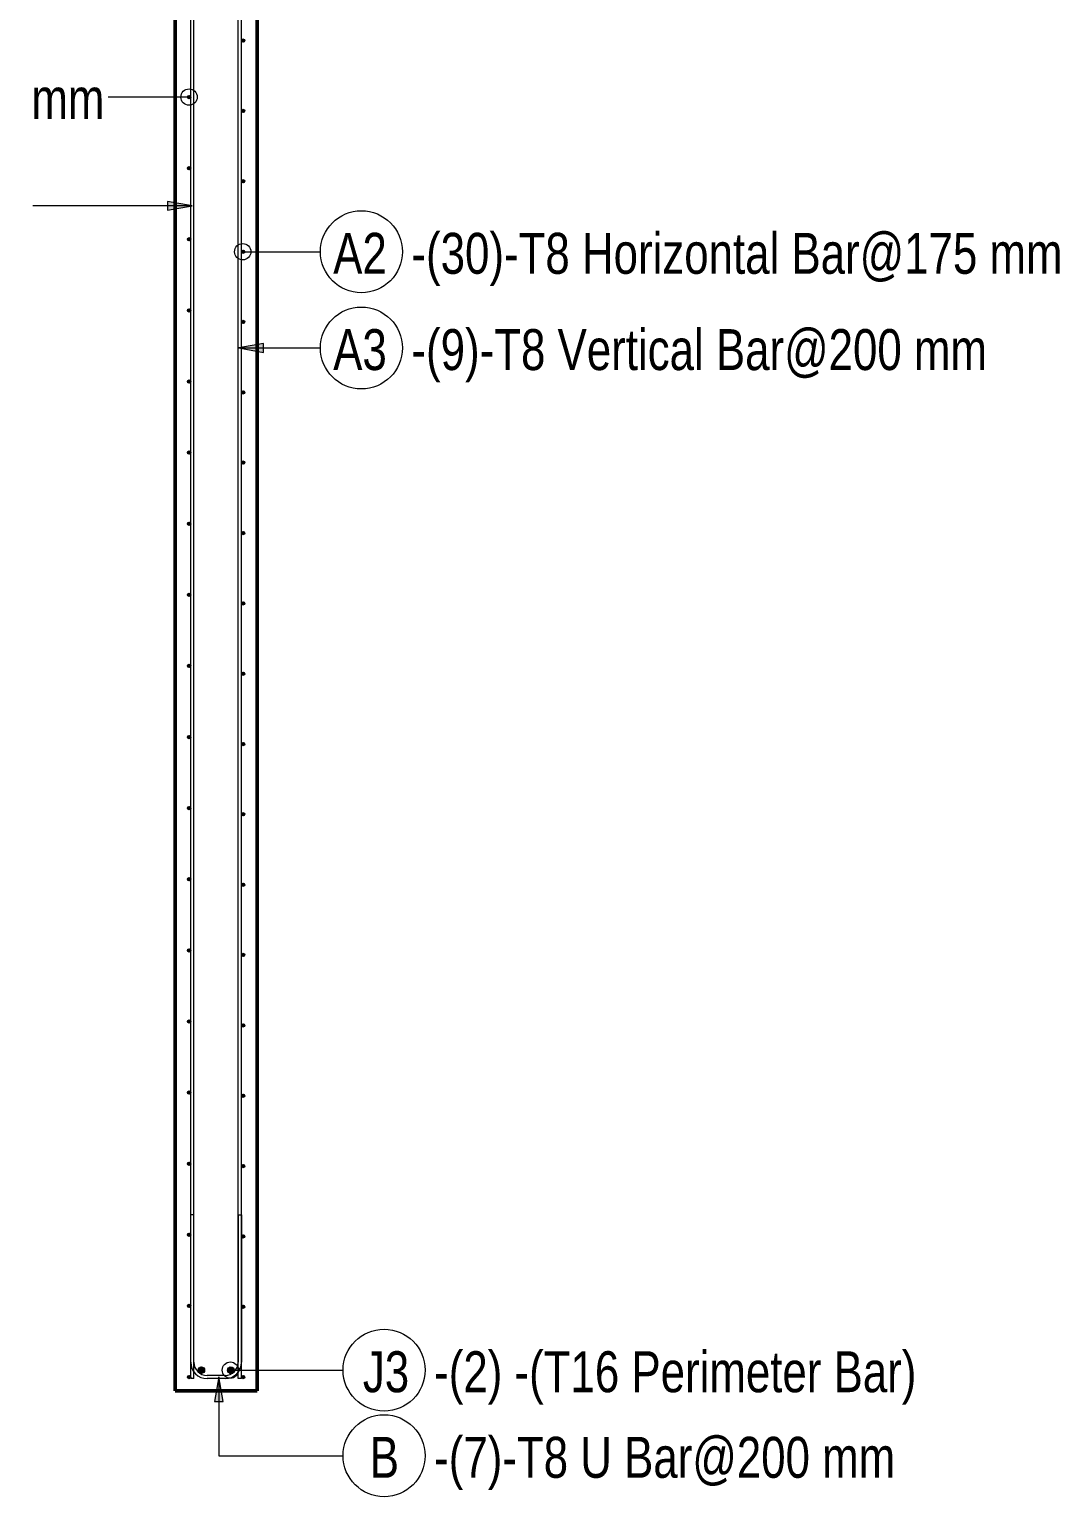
# Model space of a CAD drawing. Header units: millimetres. Extents: x 12473 to 23610, y -3081 to 6044.
# Drawn here: x 21096 to 23610, y -1653 to 1930 of the extents above; entities that cross this region are included whole.
import ezdxf

# ---------------------------------------------------------------- set-up
doc = ezdxf.new("R2010")
doc.units = ezdxf.units.MM
for name, color, linetype, lineweight in [('A-WALL', 113, 'Continuous', 25), ('S-RBAR', 171, 'Continuous', 18), ('S-RBAR-IDEN', 171, 'Continuous', 9)]:
    doc.layers.add(name, color=color, linetype=linetype, lineweight=lineweight)
doc.styles.add('Nirmala UI Semilight', font='NirmalaS.ttf', dxfattribs={"width": 0.8, "height": 100})

# ---------------------------------------------------------------- blocks, each defined once
blk = doc.blocks.new('M_Rebar Tag_rfa Dimension - DOT-793929-Elevation Right 1')
at = {"layer": 'S-RBAR-IDEN'}
blk.add_circle((11030.1, 1764.6), 100, dxfattribs=at)
blk = doc.blocks.new('M_Rebar Tag_rfa Dimension - ARROW-793927-Elevation Right 1')
at = {"layer": 'S-RBAR-IDEN'}
blk.add_circle((13474.4, 4008.8), 100, dxfattribs=at)
blk = doc.blocks.new('M_Rebar Tag_rfa MARK - DOT 1 MM-794228-Elevation Right 1')
at = {"layer": 'S-RBAR-IDEN'}
blk.add_circle((13474.4, 3609.3), 100, dxfattribs=at)

msp = doc.modelspace()

# ---------------------------------------------------------------- hatches: boundary and pattern name
at = {"layer": 'S-RBAR'}
for points in [[(21617.4, 1898.4), (21621.4, 1902.4), (21617.4, 1906.4), (21613.4, 1902.4)], [(21485.4, 1760.6), (21489.4, 1764.6), (21485.4, 1768.6), (21481.4, 1764.6)], [(21617.4, 1726.7), (21621.4, 1730.7), (21617.4, 1734.7), (21613.4, 1730.7)], [(21485.4, 1587), (21489.4, 1591), (21485.4, 1595), (21481.4, 1591)], [(21617.4, 1554.9), (21621.4, 1558.9), (21617.4, 1562.9), (21613.4, 1558.9)], [(21485.4, 1413.3), (21489.4, 1417.3), (21485.4, 1421.3), (21481.4, 1417.3)], [(21617.4, 1383.1), (21621.4, 1387.1), (21617.4, 1391.1), (21613.4, 1387.1)], [(21485.4, 1239.7), (21489.4, 1243.7), (21485.4, 1247.7), (21481.4, 1243.7)], [(21617.4, 1211.4), (21621.4, 1215.4), (21617.4, 1219.4), (21613.4, 1215.4)], [(21485.4, 1066), (21489.4, 1070), (21485.4, 1074), (21481.4, 1070)], [(21617.4, 1039.6), (21621.4, 1043.6), (21617.4, 1047.6), (21613.4, 1043.6)], [(21485.4, 892.4), (21489.4, 896.4), (21485.4, 900.4), (21481.4, 896.4)], [(21617.4, 867.9), (21621.4, 871.9), (21617.4, 875.9), (21613.4, 871.9)], [(21485.4, 718.7), (21489.4, 722.7), (21485.4, 726.7), (21481.4, 722.7)], [(21617.4, 696.1), (21621.4, 700.1), (21617.4, 704.1), (21613.4, 700.1)], [(21485.4, 545.1), (21489.4, 549.1), (21485.4, 553.1), (21481.4, 549.1)], [(21617.4, 524.3), (21621.4, 528.3), (21617.4, 532.3), (21613.4, 528.3)], [(21485.4, 371.4), (21489.4, 375.4), (21485.4, 379.4), (21481.4, 375.4)], [(21617.4, 352.6), (21621.4, 356.6), (21617.4, 360.6), (21613.4, 356.6)], [(21485.4, 197.8), (21489.4, 201.8), (21485.4, 205.8), (21481.4, 201.8)], [(21617.4, 180.8), (21621.4, 184.8), (21617.4, 188.8), (21613.4, 184.8)], [(21485.4, 24.2), (21489.4, 28.2), (21485.4, 32.2), (21481.4, 28.2)], [(21617.4, 9.1), (21621.4, 13.1), (21617.4, 17.1), (21613.4, 13.1)], [(21485.4, -149.5), (21489.4, -145.5), (21485.4, -141.5), (21481.4, -145.5)], [(21617.4, -162.7), (21621.4, -158.7), (21617.4, -154.7), (21613.4, -158.7)], [(21485.4, -323.1), (21489.4, -319.1), (21485.4, -315.1), (21481.4, -319.1), (21482, -319.7)], [(21617.4, -334.4), (21621.4, -330.4), (21617.4, -326.4), (21613.4, -330.4)], [(21485.4, -496.8), (21489.4, -492.8), (21485.4, -488.8), (21481.4, -492.8)], [(21617.4, -506.2), (21621.4, -502.2), (21617.4, -498.2), (21613.4, -502.2)], [(21485.4, -670.4), (21489.4, -666.4), (21485.4, -662.4), (21481.4, -666.4)], [(21617.4, -678), (21621.4, -674), (21617.4, -670), (21613.4, -674)], [(21485.4, -844.1), (21489.4, -840.1), (21485.4, -836.1), (21481.4, -840.1)], [(21617.4, -849.7), (21621.4, -845.7), (21617.4, -841.7), (21613.4, -845.7)], [(21485.4, -1017.7), (21489.4, -1013.7), (21485.4, -1009.7), (21481.4, -1013.7)], [(21617.4, -1021.5), (21621.4, -1017.5), (21617.4, -1013.5), (21613.4, -1017.5)], [(21485.4, -1191.4), (21489.4, -1187.4), (21485.4, -1183.4), (21481.4, -1187.4)], [(21617.4, -1193.2), (21621.4, -1189.2), (21617.4, -1185.2), (21613.4, -1189.2)], [(21485.4, -1365), (21489.4, -1361), (21485.4, -1357), (21481.4, -1361)], [(21513.1, -1352.1), (21522, -1349.2), (21522, -1339.8), (21513.1, -1336.9), (21507.5, -1344.5)], [(21584.9, -1352.1), (21593.8, -1349.2), (21593.8, -1339.8), (21584.9, -1336.9), (21579.4, -1344.5)], [(21617.4, -1365), (21621.4, -1361), (21617.4, -1357), (21613.4, -1361)]]:
    msp.add_hatch(color=256, dxfattribs=at).paths.add_polyline_path(points)
h = msp.add_hatch(color=256, dxfattribs=at)
edge = h.paths.add_edge_path()
edge.add_arc((21617.4, 1902.4), 4, 0, 360)
h = msp.add_hatch(color=256, dxfattribs=at)
edge = h.paths.add_edge_path()
edge.add_arc((21485.4, 1764.6), 4, 0, 360)
h = msp.add_hatch(color=256, dxfattribs=at)
edge = h.paths.add_edge_path()
edge.add_arc((21617.4, 1730.7), 4, 0, 360)
h = msp.add_hatch(color=256, dxfattribs=at)
edge = h.paths.add_edge_path()
edge.add_arc((21485.4, 1591), 4, 0, 360)
h = msp.add_hatch(color=256, dxfattribs=at)
edge = h.paths.add_edge_path()
edge.add_arc((21617.4, 1558.9), 4, 0, 360)
h = msp.add_hatch(color=256, dxfattribs=at)
edge = h.paths.add_edge_path()
edge.add_arc((21485.4, 1417.3), 4, 0, 360)
h = msp.add_hatch(color=256, dxfattribs=at)
edge = h.paths.add_edge_path()
edge.add_arc((21617.4, 1387.1), 4, 0, 360)
h = msp.add_hatch(color=256, dxfattribs=at)
edge = h.paths.add_edge_path()
edge.add_arc((21485.4, 1243.7), 4, 0, 360)
h = msp.add_hatch(color=256, dxfattribs=at)
edge = h.paths.add_edge_path()
edge.add_arc((21617.4, 1215.4), 4, 0, 360)
h = msp.add_hatch(color=256, dxfattribs=at)
edge = h.paths.add_edge_path()
edge.add_arc((21485.4, 1070), 4, 0, 360)
h = msp.add_hatch(color=256, dxfattribs=at)
edge = h.paths.add_edge_path()
edge.add_arc((21617.4, 1043.6), 4, 0, 360)
h = msp.add_hatch(color=256, dxfattribs=at)
edge = h.paths.add_edge_path()
edge.add_arc((21485.4, 896.4), 4, 0, 360)
h = msp.add_hatch(color=256, dxfattribs=at)
edge = h.paths.add_edge_path()
edge.add_arc((21617.4, 871.9), 4, 0, 360)
h = msp.add_hatch(color=256, dxfattribs=at)
edge = h.paths.add_edge_path()
edge.add_arc((21485.4, 722.7), 4, 0, 360)
h = msp.add_hatch(color=256, dxfattribs=at)
edge = h.paths.add_edge_path()
edge.add_arc((21617.4, 700.1), 4, 0, 360)
h = msp.add_hatch(color=256, dxfattribs=at)
edge = h.paths.add_edge_path()
edge.add_arc((21485.4, 549.1), 4, 0, 360)
h = msp.add_hatch(color=256, dxfattribs=at)
edge = h.paths.add_edge_path()
edge.add_arc((21617.4, 528.3), 4, 0, 360)
h = msp.add_hatch(color=256, dxfattribs=at)
edge = h.paths.add_edge_path()
edge.add_arc((21485.4, 375.4), 4, 0, 360)
h = msp.add_hatch(color=256, dxfattribs=at)
edge = h.paths.add_edge_path()
edge.add_arc((21617.4, 356.6), 4, 0, 360)
h = msp.add_hatch(color=256, dxfattribs=at)
edge = h.paths.add_edge_path()
edge.add_arc((21485.4, 201.8), 4, 0, 360)
h = msp.add_hatch(color=256, dxfattribs=at)
edge = h.paths.add_edge_path()
edge.add_arc((21617.4, 184.8), 4, 0, 360)
h = msp.add_hatch(color=256, dxfattribs=at)
edge = h.paths.add_edge_path()
edge.add_arc((21485.4, 28.2), 4, 0, 360)
h = msp.add_hatch(color=256, dxfattribs=at)
edge = h.paths.add_edge_path()
edge.add_arc((21617.4, 13.1), 4, 0, 360)
h = msp.add_hatch(color=256, dxfattribs=at)
edge = h.paths.add_edge_path()
edge.add_arc((21485.4, -145.5), 4, 0, 360)
h = msp.add_hatch(color=256, dxfattribs=at)
edge = h.paths.add_edge_path()
edge.add_arc((21617.4, -158.7), 4, 0, 360)
h = msp.add_hatch(color=256, dxfattribs=at)
edge = h.paths.add_edge_path()
edge.add_arc((21485.4, -319.1), 4, 0, 360)
h = msp.add_hatch(color=256, dxfattribs=at)
edge = h.paths.add_edge_path()
edge.add_arc((21617.4, -330.4), 4, 0, 360)
h = msp.add_hatch(color=256, dxfattribs=at)
edge = h.paths.add_edge_path()
edge.add_arc((21485.4, -492.8), 4, 0, 360)
h = msp.add_hatch(color=256, dxfattribs=at)
edge = h.paths.add_edge_path()
edge.add_arc((21617.4, -502.2), 4, 0, 360)
h = msp.add_hatch(color=256, dxfattribs=at)
edge = h.paths.add_edge_path()
edge.add_arc((21485.4, -666.4), 4, 0, 360)
h = msp.add_hatch(color=256, dxfattribs=at)
edge = h.paths.add_edge_path()
edge.add_arc((21617.4, -674), 4, 0, 360)
h = msp.add_hatch(color=256, dxfattribs=at)
edge = h.paths.add_edge_path()
edge.add_arc((21485.4, -840.1), 4, 0, 360)
h = msp.add_hatch(color=256, dxfattribs=at)
edge = h.paths.add_edge_path()
edge.add_arc((21617.4, -845.7), 4, 0, 360)
h = msp.add_hatch(color=256, dxfattribs=at)
edge = h.paths.add_edge_path()
edge.add_arc((21485.4, -1013.7), 4, 0, 360)
h = msp.add_hatch(color=256, dxfattribs=at)
edge = h.paths.add_edge_path()
edge.add_arc((21617.4, -1017.5), 4, 0, 360)
h = msp.add_hatch(color=256, dxfattribs=at)
edge = h.paths.add_edge_path()
edge.add_arc((21485.4, -1187.4), 4, 0, 360)
h = msp.add_hatch(color=256, dxfattribs=at)
edge = h.paths.add_edge_path()
edge.add_arc((21617.4, -1189.2), 4, 0, 360)
h = msp.add_hatch(color=256, dxfattribs=at)
edge = h.paths.add_edge_path()
edge.add_arc((21485.4, -1361), 4, 0, 360)
h = msp.add_hatch(color=256, dxfattribs=at)
edge = h.paths.add_edge_path()
edge.add_arc((21515.5, -1344.5), 8, 0, 360)
h = msp.add_hatch(color=256, dxfattribs=at)
edge = h.paths.add_edge_path()
edge.add_arc((21587.4, -1344.5), 8, 0, 360)
h = msp.add_hatch(color=256, dxfattribs=at)
edge = h.paths.add_edge_path()
edge.add_arc((21617.4, -1361), 4, 0, 360)
at = {"layer": 'S-RBAR-IDEN'}
for points in [[(21493.1, 1498.7), (21433.1, 1509.3), (21433.1, 1488.2)], [(21607.3, 1151.9), (21667.3, 1141.3), (21667.3, 1162.5)], [(21558.4, -1360.5), (21547.8, -1420.5), (21569, -1420.5)]]:
    msp.add_hatch(color=256, dxfattribs=at).paths.add_polyline_path(points)

# ---------------------------------------------------------------- linework, layer by layer
at = {"layer": 'A-WALL', "lineweight": 50}
for p, q in [((21651.4, -1395), (21651.4, 3650.4)), ((21451.4, 3060), (21451.4, -1395)), ((21451.4, -1395), (21651.4, -1395))]:
    msp.add_line(p, q, dxfattribs=at)
at = {"layer": 'S-RBAR'}
for p, q in [((21489.4, -1365), (21489.4, 3670)), ((21497.4, -1365), (21497.4, 3670)), ((21605.4, -1365), (21605.4, 3630)), ((21613.4, -1365), (21613.4, 3630)), ((21617.4, 1906.4), (21613.4, 1902.4)), ((21613.4, 1902.4), (21617.4, 1898.4)), ((21621.4, 1902.4), (21617.4, 1906.4)), ((21617.4, 1898.4), (21621.4, 1902.4)), ((21485.4, 1768.6), (21481.4, 1764.6)), ((21481.4, 1764.6), (21485.4, 1760.6)), ((21489.4, 1764.6), (21485.4, 1768.6)), ((21485.4, 1760.6), (21489.4, 1764.6)), ((21617.4, 1734.7), (21613.4, 1730.7)), ((21613.4, 1730.7), (21617.4, 1726.7)), ((21621.4, 1730.7), (21617.4, 1734.7)), ((21617.4, 1726.7), (21621.4, 1730.7)), ((21485.4, 1595), (21481.4, 1591)), ((21481.4, 1591), (21485.4, 1587)), ((21489.4, 1591), (21485.4, 1595)), ((21485.4, 1587), (21489.4, 1591)), ((21617.4, 1562.9), (21613.4, 1558.9)), ((21613.4, 1558.9), (21617.4, 1554.9)), ((21621.4, 1558.9), (21617.4, 1562.9)), ((21617.4, 1554.9), (21621.4, 1558.9)), ((21485.4, 1421.3), (21481.4, 1417.3)), ((21481.4, 1417.3), (21485.4, 1413.3)), ((21489.4, 1417.3), (21485.4, 1421.3)), ((21485.4, 1413.3), (21489.4, 1417.3)), ((21617.4, 1391.1), (21613.4, 1387.1)), ((21613.4, 1387.1), (21617.4, 1383.1)), ((21621.4, 1387.1), (21617.4, 1391.1)), ((21617.4, 1383.1), (21621.4, 1387.1)), ((21485.4, 1247.7), (21481.4, 1243.7)), ((21481.4, 1243.7), (21485.4, 1239.7)), ((21489.4, 1243.7), (21485.4, 1247.7)), ((21485.4, 1239.7), (21489.4, 1243.7)), ((21617.4, 1219.4), (21613.4, 1215.4)), ((21621.4, 1215.4), (21617.4, 1219.4)), ((21613.4, 1215.4), (21617.4, 1211.4)), ((21617.4, 1211.4), (21621.4, 1215.4)), ((21485.4, 1074), (21481.4, 1070)), ((21481.4, 1070), (21485.4, 1066)), ((21489.4, 1070), (21485.4, 1074)), ((21485.4, 1066), (21489.4, 1070)), ((21617.4, 1047.6), (21613.4, 1043.6)), ((21613.4, 1043.6), (21617.4, 1039.6)), ((21621.4, 1043.6), (21617.4, 1047.6)), ((21617.4, 1039.6), (21621.4, 1043.6)), ((21485.4, 900.4), (21481.4, 896.4)), ((21481.4, 896.4), (21485.4, 892.4)), ((21489.4, 896.4), (21485.4, 900.4)), ((21485.4, 892.4), (21489.4, 896.4)), ((21617.4, 875.9), (21613.4, 871.9)), ((21613.4, 871.9), (21617.4, 867.9)), ((21621.4, 871.9), (21617.4, 875.9)), ((21617.4, 867.9), (21621.4, 871.9)), ((21485.4, 726.7), (21481.4, 722.7)), ((21481.4, 722.7), (21485.4, 718.7)), ((21489.4, 722.7), (21485.4, 726.7)), ((21485.4, 718.7), (21489.4, 722.7)), ((21617.4, 704.1), (21613.4, 700.1)), ((21613.4, 700.1), (21617.4, 696.1)), ((21621.4, 700.1), (21617.4, 704.1)), ((21617.4, 696.1), (21621.4, 700.1)), ((21485.4, 553.1), (21481.4, 549.1)), ((21481.4, 549.1), (21485.4, 545.1)), ((21489.4, 549.1), (21485.4, 553.1)), ((21485.4, 545.1), (21489.4, 549.1)), ((21617.4, 532.3), (21613.4, 528.3)), ((21613.4, 528.3), (21617.4, 524.3)), ((21621.4, 528.3), (21617.4, 532.3)), ((21617.4, 524.3), (21621.4, 528.3)), ((21485.4, 379.4), (21481.4, 375.4)), ((21481.4, 375.4), (21485.4, 371.4)), ((21489.4, 375.4), (21485.4, 379.4)), ((21485.4, 371.4), (21489.4, 375.4)), ((21617.4, 360.6), (21613.4, 356.6)), ((21621.4, 356.6), (21617.4, 360.6)), ((21613.4, 356.6), (21617.4, 352.6)), ((21617.4, 352.6), (21621.4, 356.6)), ((21485.4, 205.8), (21481.4, 201.8)), ((21481.4, 201.8), (21485.4, 197.8)), ((21489.4, 201.8), (21485.4, 205.8)), ((21485.4, 197.8), (21489.4, 201.8)), ((21617.4, 188.8), (21613.4, 184.8)), ((21613.4, 184.8), (21617.4, 180.8)), ((21621.4, 184.8), (21617.4, 188.8)), ((21617.4, 180.8), (21621.4, 184.8)), ((21485.4, 32.2), (21481.4, 28.2)), ((21481.4, 28.2), (21485.4, 24.2)), ((21489.4, 28.2), (21485.4, 32.2)), ((21485.4, 24.2), (21489.4, 28.2)), ((21617.4, 17.1), (21613.4, 13.1)), ((21613.4, 13.1), (21617.4, 9.1)), ((21621.4, 13.1), (21617.4, 17.1)), ((21617.4, 9.1), (21621.4, 13.1)), ((21485.4, -141.5), (21481.4, -145.5)), ((21489.4, -145.5), (21485.4, -141.5)), ((21481.4, -145.5), (21485.4, -149.5)), ((21485.4, -149.5), (21489.4, -145.5)), ((21617.4, -154.7), (21613.4, -158.7)), ((21613.4, -158.7), (21617.4, -162.7)), ((21621.4, -158.7), (21617.4, -154.7)), ((21617.4, -162.7), (21621.4, -158.7)), ((21485.4, -315.1), (21481.4, -319.1)), ((21481.4, -319.1), (21482, -319.7)), ((21482, -319.7), (21485.4, -323.1)), ((21489.4, -319.1), (21485.4, -315.1)), ((21485.4, -323.1), (21489.4, -319.1)), ((21617.4, -326.4), (21613.4, -330.4)), ((21613.4, -330.4), (21617.4, -334.4)), ((21621.4, -330.4), (21617.4, -326.4)), ((21617.4, -334.4), (21621.4, -330.4)), ((21485.4, -488.8), (21481.4, -492.8)), ((21481.4, -492.8), (21485.4, -496.8)), ((21489.4, -492.8), (21485.4, -488.8)), ((21485.4, -496.8), (21489.4, -492.8)), ((21617.4, -498.2), (21613.4, -502.2)), ((21621.4, -502.2), (21617.4, -498.2)), ((21613.4, -502.2), (21617.4, -506.2)), ((21617.4, -506.2), (21621.4, -502.2)), ((21485.4, -662.4), (21481.4, -666.4)), ((21481.4, -666.4), (21485.4, -670.4)), ((21489.4, -666.4), (21485.4, -662.4)), ((21485.4, -670.4), (21489.4, -666.4)), ((21617.4, -670), (21613.4, -674)), ((21613.4, -674), (21617.4, -678)), ((21621.4, -674), (21617.4, -670)), ((21617.4, -678), (21621.4, -674)), ((21485.4, -836.1), (21481.4, -840.1)), ((21481.4, -840.1), (21485.4, -844.1)), ((21489.4, -840.1), (21485.4, -836.1)), ((21485.4, -844.1), (21489.4, -840.1)), ((21617.4, -841.7), (21613.4, -845.7)), ((21613.4, -845.7), (21617.4, -849.7)), ((21621.4, -845.7), (21617.4, -841.7)), ((21617.4, -849.7), (21621.4, -845.7)), ((21497.4, -965), (21489.4, -965)), ((21489.4, -1325), (21489.4, -965)), ((21497.4, -1325), (21497.4, -965)), ((21605.4, -965), (21605.4, -1325)), ((21605.4, -965), (21613.4, -965)), ((21613.4, -965), (21613.4, -1325)), ((21485.4, -1009.7), (21481.4, -1013.7)), ((21481.4, -1013.7), (21485.4, -1017.7)), ((21489.4, -1013.7), (21485.4, -1009.7)), ((21485.4, -1017.7), (21489.4, -1013.7)), ((21617.4, -1013.5), (21613.4, -1017.5)), ((21613.4, -1017.5), (21617.4, -1021.5)), ((21621.4, -1017.5), (21617.4, -1013.5)), ((21617.4, -1021.5), (21621.4, -1017.5)), ((21485.4, -1183.4), (21481.4, -1187.4)), ((21481.4, -1187.4), (21485.4, -1191.4)), ((21489.4, -1187.4), (21485.4, -1183.4)), ((21485.4, -1191.4), (21489.4, -1187.4)), ((21617.4, -1185.2), (21613.4, -1189.2)), ((21613.4, -1189.2), (21617.4, -1193.2)), ((21621.4, -1189.2), (21617.4, -1185.2)), ((21617.4, -1193.2), (21621.4, -1189.2)), ((21485.4, -1357), (21481.4, -1361)), ((21481.4, -1361), (21485.4, -1365)), ((21489.4, -1361), (21485.4, -1357)), ((21485.4, -1365), (21489.4, -1361)), ((21513.1, -1336.9), (21507.5, -1344.5)), ((21507.5, -1344.5), (21513.1, -1352.1)), ((21522, -1339.8), (21513.1, -1336.9)), ((21513.1, -1352.1), (21522, -1349.2)), ((21522, -1349.2), (21522, -1339.8)), ((21573.4, -1357), (21529.4, -1357)), ((21584.9, -1336.9), (21579.4, -1344.5)), ((21579.4, -1344.5), (21584.9, -1352.1)), ((21593.8, -1339.8), (21584.9, -1336.9)), ((21584.9, -1352.1), (21593.8, -1349.2)), ((21593.8, -1349.2), (21593.8, -1339.8)), ((21617.4, -1357), (21613.4, -1361)), ((21613.4, -1361), (21617.4, -1365)), ((21621.4, -1361), (21617.4, -1357)), ((21617.4, -1365), (21621.4, -1361)), ((21497.4, -1365), (21489.4, -1365)), ((21573.4, -1365), (21529.4, -1365)), ((21613.4, -1365), (21605.4, -1365))]:
    msp.add_line(p, q, dxfattribs=at)
for centre, radius in [((21617.4, 1902.4), 4), ((21485.4, 1764.6), 4), ((21617.4, 1730.7), 4), ((21485.4, 1591), 4), ((21617.4, 1558.9), 4), ((21485.4, 1417.3), 4), ((21617.4, 1387.1), 4), ((21485.4, 1243.7), 4), ((21617.4, 1215.4), 4), ((21485.4, 1070), 4), ((21617.4, 1043.6), 4), ((21485.4, 896.4), 4), ((21617.4, 871.9), 4), ((21485.4, 722.7), 4), ((21617.4, 700.1), 4), ((21485.4, 549.1), 4), ((21617.4, 528.3), 4), ((21485.4, 375.4), 4), ((21617.4, 356.6), 4), ((21485.4, 201.8), 4), ((21617.4, 184.8), 4), ((21485.4, 28.2), 4), ((21617.4, 13.1), 4), ((21485.4, -145.5), 4), ((21617.4, -158.7), 4), ((21485.4, -319.1), 4), ((21617.4, -330.4), 4), ((21485.4, -492.8), 4), ((21617.4, -502.2), 4), ((21485.4, -666.4), 4), ((21617.4, -674), 4), ((21485.4, -840.1), 4), ((21617.4, -845.7), 4), ((21485.4, -1013.7), 4), ((21617.4, -1017.5), 4), ((21485.4, -1187.4), 4), ((21617.4, -1189.2), 4), ((21485.4, -1361), 4), ((21515.5, -1344.5), 8), ((21587.4, -1344.5), 8), ((21617.4, -1361), 4)]:
    msp.add_circle(centre, radius, dxfattribs=at)
for centre, radius, start, end in [((21529.4, -1325), 40, 180, 270), ((21529.4, -1325), 32, 180, 270), ((21573.4, -1325), 32, 270, 0), ((21573.4, -1325), 40, 270, 0)]:
    msp.add_arc(centre, radius, start, end, dxfattribs=at)
at = {"layer": 'S-RBAR-IDEN'}
for p, q in [((21485.4, 1764.6), (21288, 1764.6)), ((21493.1, 1498.7), (21433.1, 1509.3)), ((21433.1, 1509.3), (21433.1, 1488.2)), ((21493.1, 1498.7), (21104, 1498.7)), ((21433.1, 1488.2), (21493.1, 1498.7)), ((21616.4, 1387), (21806, 1387)), ((21667.3, 1162.5), (21607.3, 1151.9)), ((21607.3, 1151.9), (21667.3, 1141.3)), ((21607.3, 1151.9), (21806, 1151.9)), ((21667.3, 1141.3), (21667.3, 1162.5)), ((21558.4, -1360.5), (21547.8, -1420.5)), ((21569, -1420.5), (21558.4, -1360.5)), ((21558.4, -1360.5), (21558.4, -1553.1)), ((21586.3, -1344.2), (21861.4, -1344.2)), ((21547.8, -1420.5), (21569, -1420.5)), ((21558.4, -1553.1), (21861.4, -1553.1))]:
    msp.add_line(p, q, dxfattribs=at)
for centre in [(21485.4, 1764.6), (21616.4, 1387), (21586.3, -1344.2)]:
    msp.add_circle(centre, 20, dxfattribs=at)

# ---------------------------------------------------------------- block references
for name, p in [('M_Rebar Tag_rfa Dimension - DOT-793929-Elevation Right 1', (10875.9, -377.6)), ('M_Rebar Tag_rfa Dimension - ARROW-793927-Elevation Right 1', (8431.6, -2856.9)), ('M_Rebar Tag_rfa MARK - DOT 1 MM-794228-Elevation Right 1', (8487, -4953.5)), ('M_Rebar Tag_rfa Dimension - ARROW-793927-Elevation Right 1', (8487, -5562))]:
    msp.add_blockref(name, p, dxfattribs=at)

# ---------------------------------------------------------------- texts
at = {"layer": 'S-RBAR-IDEN', "char_height": 100, "attachment_point": 1, "style": 'Nirmala UI Semilight'}
for s, insert, width in [('-(26)-T8 Horizontal Bar@175 mm', (19689.9, 1810.7), 1934.312), ('A2', (21837.2, 1433.1), 159.055), ('-(30)-T8 Horizontal Bar@175 mm', (22028.2, 1433.1), 1934.312), ('A3', (21837.2, 1198), 159.055), ('-(9)-T8 Vertical Bar@200 mm', (22028.2, 1198), 1713.687), ('J3', (21909.6, -1298.1), 118.008), ('-(2) -(T16 Perimeter Bar)', (22083.6, -1298.1), 1398.143), ('-(7)-T8 U Bar@200 mm', (22083.6, -1507.1), 1367.358), ('B', (21926.5, -1507.1), 76.962)]:
    msp.add_mtext(s, dxfattribs=dict(at, insert=insert, width=width))

doc.saveas('drawing.dxf')
